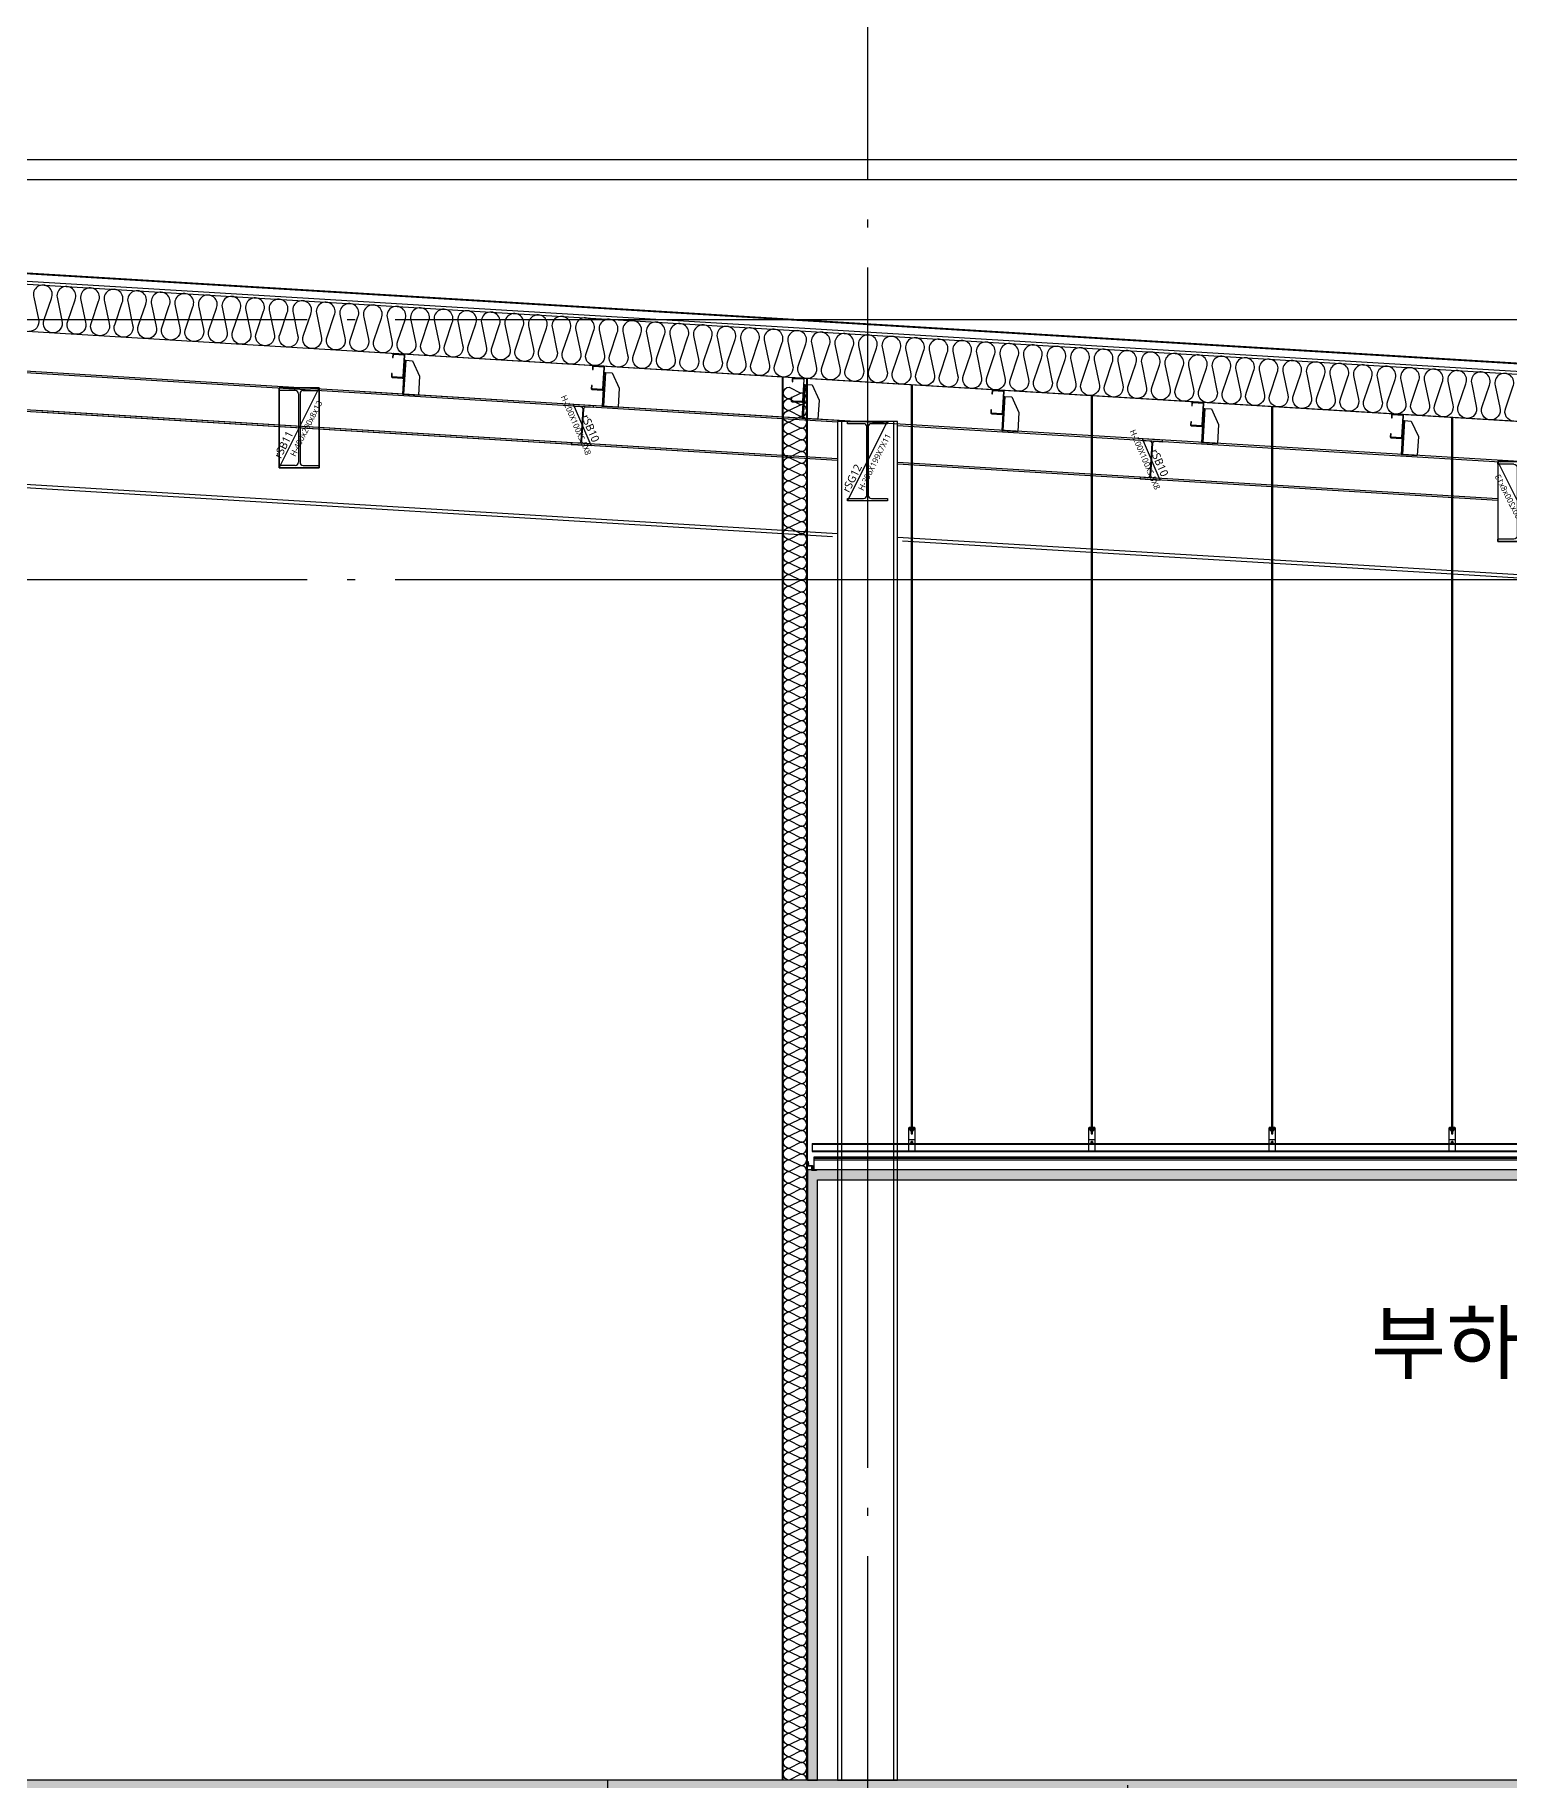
# Model space of a CAD drawing. Header units: millimetres. Extents: x 0 to 672800, y 0 to 118800.
# Drawn here: x 82339 to 89706, y 26444 to 35166 of the extents above; entities that cross this region are included whole.
import ezdxf
from ezdxf.enums import TextEntityAlignment as Align

# ---------------------------------------------------------------- set-up
doc = ezdxf.new("R2010")
doc.units = ezdxf.units.MM
doc.header["$LTSCALE"] = 200
doc.linetypes.add('CEN-GAUN', pattern=[32.2, 30, -1, 0.2, -1])
doc.linetypes.add('HIDDEN', pattern=[0.375, 0.25, -0.125])
doc.layers.get('DEFPOINTS').update_dxf_attribs({"color": 137})
for name, color, linetype in [('0-S-col', 4, 'Continuous'), ('01외벽패널', 3, 'Continuous'), ('09GIRDER', 2, 'Continuous'), ('0파일', 251, 'HIDDEN'), ('5기초', 5, 'HIDDEN'), ('5기초버림콘크리트', 251, 'HIDDEN'), ('8ELE', 8, 'Continuous'), ('A-CON', 2, 'Continuous'), ('A-ELE-9', 9, 'Continuous'), ('A-STL4', 4, 'Continuous'), ('CEN', 1, 'CEN-GAUN'), ('ELE-6', 6, 'Continuous'), ('ELE-8', 8, 'Continuous'), ('HAT-253', 253, 'Continuous'), ('HAT-254', 254, 'Continuous'), ('HAT-INS', 252, 'Continuous'), ('Insul', 252, 'Continuous'), ('PANEL', 6, 'Continuous'), ('S-253', 252, 'Continuous'), ('STEEL-E', 6, 'Continuous'), ('SYP_INSUL', 252, 'Continuous')]:
    doc.layers.add(name, color=color, linetype=linetype)
doc.layers.add('TXT-1', color=137, linetype='Continuous', plot=False)
doc.styles.add('스타일1', font='malgun.ttf')

# ---------------------------------------------------------------- blocks, each defined once
blk = doc.blocks.new('*U317')
at = {"layer": 'HAT-INS'}
for points in [[(0, 0, 0.414214), (0.25, 0.25), (0, 0.75, -1), (0.5, 0.75), (0.25, 0.25, 0.414214), (0.5, 0)], [(0.5, 0, 0.414214), (0.75, 0.25), (0.5, 0.75, -1), (1, 0.75), (0.75, 0.25, 0.414214), (1, 0)], [(1, 0, 0.414214), (1.25, 0.25), (1, 0.75, -1), (1.5, 0.75), (1.25, 0.25, 0.414214), (1.5, 0)], [(1.5, 0, 0.414214), (1.75, 0.25), (1.5, 0.75, -1), (2, 0.75), (1.75, 0.25, 0.414214), (2, 0)], [(2, 0, 0.414214), (2.25, 0.25), (2, 0.75, -1), (2.5, 0.75), (2.25, 0.25, 0.414214), (2.5, 0)], [(2.5, 0, 0.414214), (2.75, 0.25), (2.5, 0.75, -1), (3, 0.75), (2.75, 0.25, 0.414214), (3, 0)], [(3, 0, 0.414214), (3.25, 0.25), (3, 0.75, -1), (3.5, 0.75), (3.25, 0.25, 0.414214), (3.5, 0)], [(3.5, 0, 0.414214), (3.75, 0.25), (3.5, 0.75, -1), (4, 0.75), (3.75, 0.25, 0.414214), (4, 0)], [(4, 0, 0.414214), (4.25, 0.25), (4, 0.75, -1), (4.5, 0.75), (4.25, 0.25, 0.414214), (4.5, 0)], [(4.5, 0, 0.414214), (4.75, 0.25), (4.5, 0.75, -1), (5, 0.75), (4.75, 0.25, 0.414214), (5, 0)], [(5, 0, 0.414214), (5.25, 0.25), (5, 0.75, -1), (5.5, 0.75), (5.25, 0.25, 0.414214), (5.5, 0)], [(5.5, 0, 0.414214), (5.75, 0.25), (5.5, 0.75, -1), (6, 0.75), (5.75, 0.25, 0.414214), (6, 0)], [(6, 0, 0.414214), (6.25, 0.25), (6, 0.75, -1), (6.5, 0.75), (6.25, 0.25, 0.414214), (6.5, 0)], [(6.5, 0, 0.414214), (6.75, 0.25), (6.5, 0.75, -1), (7, 0.75), (6.75, 0.25, 0.414214), (7, 0)], [(7, 0, 0.414214), (7.25, 0.25), (7, 0.75, -1), (7.5, 0.75), (7.25, 0.25, 0.414214), (7.5, 0)], [(7.5, 0, 0.414214), (7.75, 0.25), (7.5, 0.75, -1), (8, 0.75), (7.75, 0.25, 0.414214), (8, 0)], [(8, 0, 0.414214), (8.25, 0.25), (8, 0.75, -1), (8.5, 0.75), (8.25, 0.25, 0.414214), (8.5, 0)], [(8.5, 0, 0.414214), (8.75, 0.25), (8.5, 0.75, -1), (9, 0.75), (8.75, 0.25, 0.414214), (9, 0)], [(9, 0, 0.414214), (9.25, 0.25), (9, 0.75, -1), (9.5, 0.75), (9.25, 0.25, 0.414214), (9.5, 0)], [(9.5, 0, 0.414214), (9.75, 0.25), (9.5, 0.75, -1), (10, 0.75), (9.75, 0.25, 0.414214), (10, 0)], [(10, 0, 0.414214), (10.25, 0.25), (10, 0.75, -1), (10.5, 0.75), (10.25, 0.25, 0.414214), (10.5, 0)], [(10.5, 0, 0.414214), (10.75, 0.25), (10.5, 0.75, -1), (11, 0.75), (10.75, 0.25, 0.414214), (11, 0)], [(11, 0, 0.414214), (11.25, 0.25), (11, 0.75, -1), (11.5, 0.75), (11.25, 0.25, 0.414214), (11.5, 0)], [(11.5, 0, 0.414214), (11.75, 0.25), (11.5, 0.75, -1), (12, 0.75), (11.75, 0.25, 0.414214), (12, 0)], [(12, 0, 0.414214), (12.25, 0.25), (12, 0.75, -1), (12.5, 0.75), (12.25, 0.25, 0.414214), (12.5, 0)], [(12.5, 0, 0.414214), (12.75, 0.25), (12.5, 0.75, -1), (13, 0.75), (12.75, 0.25, 0.414214), (13, 0)], [(13, 0, 0.414214), (13.25, 0.25), (13, 0.75, -1), (13.5, 0.75), (13.25, 0.25, 0.414214), (13.5, 0)], [(13.5, 0, 0.414214), (13.75, 0.25), (13.5, 0.75, -1), (14, 0.75), (13.75, 0.25, 0.414214), (14, 0)], [(14, 0, 0.414214), (14.25, 0.25), (14, 0.75, -1), (14.5, 0.75), (14.25, 0.25, 0.414214), (14.5, 0)], [(14.5, 0, 0.414214), (14.75, 0.25), (14.5, 0.75, -1), (15, 0.75), (14.75, 0.25, 0.414214), (15, 0)], [(15, 0, 0.414214), (15.25, 0.25), (15, 0.75, -1), (15.5, 0.75), (15.25, 0.25, 0.414214), (15.5, 0)], [(15.5, 0, 0.414214), (15.75, 0.25), (15.5, 0.75, -1), (16, 0.75), (15.75, 0.25, 0.414214), (16, 0)], [(16, 0, 0.414214), (16.25, 0.25), (16, 0.75, -1), (16.5, 0.75), (16.25, 0.25, 0.414214), (16.5, 0)], [(16.5, 0, 0.414214), (16.75, 0.25), (16.5, 0.75, -1), (17, 0.75), (16.75, 0.25, 0.414214), (17, 0)], [(17, 0, 0.414214), (17.25, 0.25), (17, 0.75, -1), (17.5, 0.75), (17.25, 0.25, 0.414214), (17.5, 0)], [(17.5, 0, 0.414214), (17.75, 0.25), (17.5, 0.75, -1), (18, 0.75), (17.75, 0.25, 0.414214), (18, 0)], [(18, 0, 0.414214), (18.25, 0.25), (18, 0.75, -1), (18.5, 0.75), (18.25, 0.25, 0.414214), (18.5, 0)], [(18.5, 0, 0.414214), (18.75, 0.25), (18.5, 0.75, -1), (19, 0.75), (18.75, 0.25, 0.414214), (19, 0)], [(19, 0, 0.414214), (19.25, 0.25), (19, 0.75, -1), (19.5, 0.75), (19.25, 0.25, 0.414214), (19.5, 0)], [(19.5, 0, 0.414214), (19.75, 0.25), (19.5, 0.75, -1), (20, 0.75), (19.75, 0.25, 0.414214), (20, 0)], [(20, 0, 0.414214), (20.25, 0.25), (20, 0.75, -1), (20.5, 0.75), (20.25, 0.25, 0.414214), (20.5, 0)], [(20.5, 0, 0.414214), (20.75, 0.25), (20.5, 0.75, -1), (21, 0.75), (20.75, 0.25, 0.414214), (21, 0)], [(21, 0, 0.414214), (21.25, 0.25), (21, 0.75, -1), (21.5, 0.75), (21.25, 0.25, 0.414214), (21.5, 0)], [(21.5, 0, 0.414214), (21.75, 0.25), (21.5, 0.75, -1), (22, 0.75), (21.75, 0.25, 0.414214), (22, 0)], [(22, 0, 0.414214), (22.25, 0.25), (22, 0.75, -1), (22.5, 0.75), (22.25, 0.25, 0.414214), (22.5, 0)], [(22.5, 0, 0.414214), (22.75, 0.25), (22.5, 0.75, -1), (23, 0.75), (22.75, 0.25, 0.414214), (23, 0)], [(23, 0, 0.414214), (23.25, 0.25), (23, 0.75, -1), (23.5, 0.75), (23.25, 0.25, 0.414214), (23.5, 0)], [(23.5, 0, 0.414214), (23.75, 0.25), (23.5, 0.75, -1), (24, 0.75), (23.75, 0.25, 0.414214), (24, 0)], [(24, 0, 0.414214), (24.25, 0.25), (24, 0.75, -1), (24.5, 0.75), (24.25, 0.25, 0.414214), (24.5, 0)], [(24.5, 0, 0.414214), (24.75, 0.25), (24.5, 0.75, -1), (25, 0.75), (24.75, 0.25, 0.414214), (25, 0)], [(25, 0, 0.414214), (25.25, 0.25), (25, 0.75, -1), (25.5, 0.75), (25.25, 0.25, 0.414214), (25.5, 0)], [(25.5, 0, 0.414214), (25.75, 0.25), (25.5, 0.75, -1), (26, 0.75), (25.75, 0.25, 0.414214), (26, 0)], [(26, 0, 0.414214), (26.25, 0.25), (26, 0.75, -1), (26.5, 0.75), (26.25, 0.25, 0.414214), (26.5, 0)], [(26.5, 0, 0.414214), (26.75, 0.25), (26.5, 0.75, -1), (27, 0.75), (26.75, 0.25, 0.414214), (27, 0)], [(27, 0, 0.414214), (27.25, 0.25), (27, 0.75, -1), (27.5, 0.75), (27.25, 0.25, 0.414214), (27.5, 0)], [(27.5, 0, 0.414214), (27.75, 0.25), (27.5, 0.75, -1), (28, 0.75), (27.75, 0.25, 0.414214), (28, 0)], [(28, 0, 0.414214), (28.25, 0.25), (28, 0.75, -1), (28.5, 0.75), (28.25, 0.25, 0.414214), (28.5, 0)], [(28.5, 0, 0.414214), (28.75, 0.25), (28.5, 0.75, -1), (29, 0.75), (28.75, 0.25, 0.414214), (29, 0)], [(29, 0, 0.414214), (29.25, 0.25), (29, 0.75, -1), (29.5, 0.75), (29.25, 0.25, 0.414214), (29.5, 0)], [(29.5, 0, 0.414214), (29.75, 0.25), (29.5, 0.75, -1), (30, 0.75), (29.75, 0.25, 0.414214), (30, 0)], [(30, 0, 0.414214), (30.25, 0.25), (30, 0.75, -1), (30.5, 0.75), (30.25, 0.25, 0.414214), (30.5, 0)], [(30.5, 0, 0.414214), (30.75, 0.25), (30.5, 0.75, -1), (31, 0.75), (30.75, 0.25, 0.414214), (31, 0)], [(31, 0, 0.414214), (31.25, 0.25), (31, 0.75, -1), (31.5, 0.75), (31.25, 0.25, 0.414214), (31.5, 0)], [(31.5, 0, 0.414214), (31.75, 0.25), (31.5, 0.75, -1), (32, 0.75), (31.75, 0.25, 0.414214), (32, 0)], [(32, 0, 0.414214), (32.25, 0.25), (32, 0.75, -1), (32.5, 0.75), (32.25, 0.25, 0.414214), (32.5, 0)], [(32.5, 0, 0.414214), (32.75, 0.25), (32.5, 0.75, -1), (33, 0.75), (32.75, 0.25, 0.414214), (33, 0)], [(33, 0, 0.414214), (33.25, 0.25), (33, 0.75, -1), (33.5, 0.75), (33.25, 0.25, 0.414214), (33.5, 0)], [(33.5, 0, 0.414214), (33.75, 0.25), (33.5, 0.75, -1), (34, 0.75), (33.75, 0.25, 0.414214), (34, 0)], [(34, 0, 0.414214), (34.25, 0.25), (34, 0.75, -1), (34.5, 0.75), (34.25, 0.25, 0.414214), (34.5, 0)], [(34.5, 0, 0.414214), (34.75, 0.25), (34.5, 0.75, -1), (35, 0.75), (34.75, 0.25, 0.414214), (35, 0)], [(35, 0, 0.414214), (35.25, 0.25), (35, 0.75, -1), (35.5, 0.75), (35.25, 0.25, 0.414214), (35.5, 0)], [(35.5, 0, 0.414214), (35.75, 0.25), (35.5, 0.75, -1), (36, 0.75), (35.75, 0.25, 0.414214), (36, 0)], [(36, 0, 0.414214), (36.25, 0.25), (36, 0.75, -1), (36.5, 0.75), (36.25, 0.25, 0.414214), (36.5, 0)], [(36.5, 0, 0.414214), (36.75, 0.25), (36.5, 0.75, -1), (37, 0.75), (36.75, 0.25, 0.414214), (37, 0)], [(37, 0, 0.414214), (37.25, 0.25), (37, 0.75, -1), (37.5, 0.75), (37.25, 0.25, 0.414214), (37.5, 0)], [(37.5, 0, 0.414214), (37.75, 0.25), (37.5, 0.75, -1), (38, 0.75), (37.75, 0.25, 0.414214), (38, 0)], [(38, 0, 0.414214), (38.25, 0.25), (38, 0.75, -1), (38.5, 0.75), (38.25, 0.25, 0.414214), (38.5, 0)], [(38.5, 0, 0.414214), (38.75, 0.25), (38.5, 0.75, -1), (39, 0.75), (38.75, 0.25, 0.414214), (39, 0)], [(39, 0, 0.414214), (39.25, 0.25), (39, 0.75, -1), (39.5, 0.75), (39.25, 0.25, 0.414214), (39.5, 0)], [(39.5, 0, 0.414214), (39.75, 0.25), (39.5, 0.75, -1), (40, 0.75), (39.75, 0.25, 0.414214), (40, 0)], [(40, 0, 0.414214), (40.25, 0.25), (40, 0.75, -1), (40.5, 0.75), (40.25, 0.25, 0.414214), (40.5, 0)], [(40.5, 0, 0.414214), (40.75, 0.25), (40.5, 0.75, -1), (41, 0.75), (40.75, 0.25, 0.414214), (41, 0)], [(41, 0, 0.414214), (41.25, 0.25), (41, 0.75, -1), (41.5, 0.75), (41.25, 0.25, 0.414214), (41.5, 0)], [(41.5, 0, 0.414214), (41.75, 0.25), (41.5, 0.75, -1), (42, 0.75), (41.75, 0.25, 0.414214), (42, 0)], [(42, 0, 0.414214), (42.25, 0.25), (42, 0.75, -1), (42.5, 0.75), (42.25, 0.25, 0.414214), (42.5, 0)], [(42.5, 0, 0.414214), (42.75, 0.25), (42.5, 0.75, -1), (43, 0.75), (42.75, 0.25, 0.414214), (43, 0)], [(43, 0, 0.414214), (43.25, 0.25), (43, 0.75, -1), (43.5, 0.75), (43.25, 0.25, 0.414214), (43.5, 0)], [(43.5, 0, 0.414214), (43.75, 0.25), (43.5, 0.75, -1), (44, 0.75), (43.75, 0.25, 0.414214), (44, 0)], [(44, 0, 0.414214), (44.25, 0.25), (44, 0.75, -1), (44.5, 0.75), (44.25, 0.25, 0.414214), (44.5, 0)], [(44.5, 0, 0.414214), (44.75, 0.25), (44.5, 0.75, -1), (45, 0.75), (44.75, 0.25, 0.414214), (45, 0)], [(45, 0, 0.414214), (45.25, 0.25), (45, 0.75, -1), (45.5, 0.75), (45.25, 0.25, 0.414214), (45.5, 0)], [(45.5, 0, 0.414214), (45.75, 0.25), (45.5, 0.75, -1), (46, 0.75), (45.75, 0.25, 0.414214), (46, 0)], [(46, 0, 0.414214), (46.25, 0.25), (46, 0.75, -1), (46.5, 0.75), (46.25, 0.25, 0.414214), (46.5, 0)], [(46.5, 0, 0.414214), (46.75, 0.25), (46.5, 0.75, -1), (47, 0.75), (46.75, 0.25, 0.414214), (47, 0)], [(47, 0, 0.414214), (47.25, 0.25), (47, 0.75, -1), (47.5, 0.75), (47.25, 0.25, 0.414214), (47.5, 0)], [(47.5, 0, 0.414214), (47.75, 0.25), (47.5, 0.75, -1), (48, 0.75), (47.75, 0.25, 0.414214), (48, 0)], [(48, 0, 0.414214), (48.25, 0.25), (48, 0.75, -1), (48.5, 0.75), (48.25, 0.25, 0.414214), (48.5, 0)], [(48.5, 0, 0.414214), (48.75, 0.25), (48.5, 0.75, -1), (49, 0.75), (48.75, 0.25, 0.414214), (49, 0)], [(49, 0, 0.414214), (49.25, 0.25), (49, 0.75, -1), (49.5, 0.75), (49.25, 0.25, 0.414214), (49.5, 0)], [(49.5, 0, 0.414214), (49.75, 0.25), (49.5, 0.75, -1), (50, 0.75), (49.75, 0.25, 0.414214), (50, 0)], [(50, 0, 0.414214), (50.25, 0.25), (50, 0.75, -1), (50.5, 0.75), (50.25, 0.25, 0.414214), (50.5, 0)], [(50.5, 0, 0.414214), (50.75, 0.25), (50.5, 0.75, -1), (51, 0.75), (50.75, 0.25, 0.414214), (51, 0)], [(51, 0, 0.414214), (51.25, 0.25), (51, 0.75, -1), (51.5, 0.75), (51.25, 0.25, 0.414214), (51.5, 0)], [(51.5, 0, 0.414214), (51.75, 0.25), (51.5, 0.75, -1), (52, 0.75), (51.75, 0.25, 0.414214), (52, 0)], [(52, 0, 0.414214), (52.25, 0.25), (52, 0.75, -1), (52.5, 0.75), (52.25, 0.25, 0.414214), (52.5, 0)], [(52.5, 0, 0.414214), (52.75, 0.25), (52.5, 0.75, -1), (53, 0.75), (52.75, 0.25, 0.414214), (53, 0)], [(53, 0, 0.414214), (53.25, 0.25), (53, 0.75, -1), (53.5, 0.75), (53.25, 0.25, 0.414214), (53.5, 0)], [(53.5, 0, 0.414214), (53.75, 0.25), (53.5, 0.75, -1), (54, 0.75), (53.75, 0.25, 0.414214), (54, 0)], [(54, 0, 0.414214), (54.25, 0.25), (54, 0.75, -1), (54.5, 0.75), (54.25, 0.25, 0.414214), (54.5, 0)], [(54.5, 0, 0.414214), (54.75, 0.25), (54.5, 0.75, -1), (55, 0.75), (54.75, 0.25, 0.414214), (55, 0)], [(55, 0, 0.414214), (55.25, 0.25), (55, 0.75, -1), (55.5, 0.75), (55.25, 0.25, 0.414214), (55.5, 0)], [(55.5, 0, 0.414214), (55.75, 0.25), (55.5, 0.75, -1), (56, 0.75), (55.75, 0.25, 0.414214), (56, 0)], [(56, 0, 0.414214), (56.25, 0.25), (56, 0.75, -1), (56.5, 0.75), (56.25, 0.25, 0.414214), (56.5, 0)], [(56.5, 0, 0.414214), (56.75, 0.25), (56.5, 0.75, -1), (57, 0.75), (56.75, 0.25, 0.414214), (57, 0)], [(57, 0, 0.414214), (57.25, 0.25), (57, 0.75, -1), (57.5, 0.75), (57.25, 0.25, 0.414214), (57.5, 0)], [(57.5, 0, 0.414214), (57.75, 0.25), (57.5, 0.75, -1), (58, 0.75), (57.75, 0.25, 0.414214), (58, 0)], [(58, 0, 0.414214), (58.25, 0.25), (58, 0.75, -1), (58.5, 0.75), (58.25, 0.25, 0.414214), (58.5, 0)], [(58.5, 0, 0.414214), (58.75, 0.25), (58.5, 0.75, -1), (59, 0.75), (58.75, 0.25, 0.414214), (59, 0)], [(59, 0, 0.414214), (59.25, 0.25), (59, 0.75, -1), (59.5, 0.75), (59.25, 0.25, 0.414214), (59.5, 0)]]:
    blk.add_lwpolyline(points, format="xyb", dxfattribs=at)
blk = doc.blocks.new('PURLIN-120x60')
at = {"layer": 'A-ELE-9', "linetype": 'ByBlock'}
for p, q in [((-40, 170), (-80, 95)), ((-80, 95), (-80, 0)), ((-6, 170), (-40, 170)), ((-6, 170), (-6, 0)), ((0, 170), (0, 0)), ((0, 0), (-80, 0))]:
    blk.add_line(p, q, dxfattribs=at)
at = {"layer": 'A-ELE-9'}
blk.add_line((0, 170), (-6, 170), dxfattribs=at)
at = {"layer": 'A-STL4'}
blk.add_lwpolyline([(56.8, 100), (60, 100), (60, 85.4, -0.414214), (54.6, 80), (5.5, 80, -0.414214), (0, 85.4), (0, 194.6, -0.414214), (5.5, 200), (54.6, 200, -0.414214), (60, 194.6), (60, 180), (56.8, 180), (56.8, 194.3, 0.414214), (54.3, 196.8), (5.8, 196.8, 0.414214), (3.2, 194.3), (3.2, 85.7, 0.414214), (5.8, 83.2), (54.3, 83.2, 0.414214), (56.8, 85.7)], format="xyb", close=True, dxfattribs=at)
blk = doc.blocks.new('stud-12')
at = {"layer": 'ELE-8'}
for p, q in [((29753.7, 200), (14794.6, 200)), ((29647, 0), (14806.7, 0))]:
    blk.add_line(p, q, dxfattribs=at)
at = {"xscale": -0.9999999999999999, "rotation": 359.9999999996471}
for p in [(15000, 0), (16000, 0), (17000, 0), (18000, 0), (19000, 0), (20000, 0)]:
    blk.add_blockref('PURLIN-120x60', p, dxfattribs=at)
blk = doc.blocks.new('SG-rSG12')
at = {"layer": '09GIRDER'}
blk.add_lwpolyline([(-99.5, -396), (-99.5, -385), (-19.5, -385, 0.414214), (-3.5, -369), (-3.5, -27, 0.414214), (-19.5, -11), (-99.5, -11), (-99.5, 0), (99.5, 0), (99.5, -11), (19.5, -11, 0.414214), (3.5, -27), (3.5, -369, 0.414214), (19.5, -385), (99.5, -385), (99.5, -396)], format="xyb", close=True, dxfattribs=at)
at = {"layer": 'DEFPOINTS'}
blk.add_line((-99.5, -396), (99.5, 0), dxfattribs=at)
at = {"layer": 'DEFPOINTS', "style": '스타일1'}
for s, height, p in [('H-396X199X7X11', 30, (35.1, -203.1)), ('rSG12', 40, (-77.4, -283.2, 0))]:
    blk.add_text(s, height=height, rotation=63.31932, dxfattribs=at).set_placement(p, align=Align.MIDDLE_CENTER)
blk = doc.blocks.new('*U463')
for p, q in [((80, 387), (0, 387)), ((96, 371), (96, 29)), ((104, 371), (104, 29)), ((120, 387), (200, 387)), ((80, 13), (0, 13)), ((120, 13), (200, 13))]:
    blk.add_line(p, q)
for points in [[(200, 387), (200, 400), (0, 400), (0, 387)], [(0, 13), (0, 0), (200, 0), (200, 13)]]:
    blk.add_lwpolyline(points)
for centre, start, end in [((80, 371), 0, 90), ((120, 371), 90, 180), ((80, 29), 270, 0), ((120, 29), 180, 270)]:
    blk.add_arc(centre, 16, start, end)
blk = doc.blocks.new('SG-rSB11')
at = {"layer": 'DEFPOINTS'}
blk.add_line((-100, -400), (100, 0), dxfattribs=at)
blk.add_lwpolyline([(-100, 0), (100, 0), (100, -400), (-100, -400)], close=True, dxfattribs=at)
at = {"layer": '09GIRDER'}
blk.add_blockref('*U463', (-100, -400), dxfattribs=at)
at = {"layer": 'DEFPOINTS', "style": '스타일1'}
for s, height, p in [('H-400x200x8x13', 30, (35.1, -203.1)), ('rSB11', 40, (-77.4, -283.2, 0))]:
    blk.add_text(s, height=height, rotation=63.31932, dxfattribs=at).set_placement(p, align=Align.MIDDLE_CENTER)
blk = doc.blocks.new('pile(500)-section')
at = {"layer": '0파일'}
for p, q in [((-250, 0), (-250, -714.2)), ((-250, 0), (250, 0)), ((250, 0), (250, -739.4))]:
    blk.add_line(p, q, dxfattribs=at)
for points in [[(-250, -714.2, -0.201908), (0, -725.4, 0.417045), (250, -739.4)], [(-250, -714.2, 0.379922), (0, -725.4)]]:
    blk.add_lwpolyline(points, format="xyb", dxfattribs=at)
blk = doc.blocks.new('S-PF2A-S2')
at = {"layer": '5기초'}
blk.add_lwpolyline([(-1300, -900), (1300, -900), (1300, 0), (-1300, 0)], close=True, dxfattribs=at)
at = {"layer": '5기초버림콘크리트'}
blk.add_lwpolyline([(1300, -900), (-1400, -900), (-1400, -960), (1400, -960), (1400, -900), (1300, -900)], dxfattribs=at)
at = {"layer": '0파일'}
for p in [(-650, -800), (650, -800)]:
    blk.add_blockref('pile(500)-section', p, dxfattribs=at)
at = {"layer": 'DEFPOINTS', "style": '스타일1'}
blk.add_text('PF2A (2,000×2,600×900)', height=90, dxfattribs=at).set_placement((-1217.4, -97.4), align=Align.MIDDLE_LEFT)

msp = doc.modelspace()

# ---------------------------------------------------------------- hatches: boundary and pattern name
at = {"layer": 'HAT-253'}
h = msp.add_hatch(dxfattribs=at)
h.set_pattern_fill('ANSI38', color=256, scale=5)
h.set_pattern_definition([(45, (45250, -80355.275), (-11.2253202, 11.2253202), []), (135, (45250, -80355.275), (-33.6759605, 11.2253202), [39.6875, -23.8125])])
h.paths.add_polyline_path([(86200, 26443.6), (86250, 26443.6), (86250, 29443.6), (96125, 29443.6), (96125, 26443.6), (96175, 26443.6), (96175, 29493.6), (86200, 29493.6)])
at = {"layer": 'HAT-254'}
h = msp.add_hatch(color=256, dxfattribs=at)
h.dxf.hatch_style = 1
h.paths.add_polyline_path([(99800, 26193.6), (99800, 26443.6), (56065, 26443.6), (56065, 26193.6), (56200, 26193.6), (56200, 25743.6), (56600, 25743.6), (56600, 26193.6), (99400, 26193.6), (99400, 25743.6), (99800, 25743.6)])

# ---------------------------------------------------------------- linework, layer by layer
at = {"color": 8}
for p, q in [((86222.4, 29625.6), (86222.4, 29585.6)), ((86222.4, 29625.6), (96157, 29625.6)), ((86222.4, 29622.6), (96157, 29622.6)), ((86222.4, 29588.6), (96157, 29588.6)), ((86222.4, 29585.6), (96157, 29585.6)), ((86736.1, 29643.6), (86706.1, 29643.6)), ((86728, 29631.6), (86714.3, 29631.6)), ((86721.1, 29637.8), (86721.1, 29625.4)), ((87636.1, 29643.6), (87606.1, 29643.6)), ((87628, 29631.6), (87614.3, 29631.6)), ((87621.1, 29637.8), (87621.1, 29625.4)), ((88536.1, 29643.6), (88506.1, 29643.6)), ((88528, 29631.6), (88514.3, 29631.6)), ((88521.1, 29637.8), (88521.1, 29625.4)), ((89436.1, 29643.6), (89406.1, 29643.6)), ((89428, 29631.6), (89414.3, 29631.6)), ((89421.1, 29637.8), (89421.1, 29625.4))]:
    msp.add_line(p, q, dxfattribs=at)
at = {"color": 1}
for p, q in [((86195.6, 29523.6), (86207.4, 29523.6)), ((86232.4, 29558.6), (96147, 29558.6)), ((86232.4, 29543.6), (86232.4, 29558.6)), ((86232.4, 29551.6), (96147, 29551.6)), ((86232.4, 29543.6), (96147, 29543.6))]:
    msp.add_line(p, q, dxfattribs=at)
at = {"color": 8}
for points in [[(86717.8, 33416.9), (86717.8, 29673.5), (86724.5, 29673.5), (86724.5, 33416.5)], [(87617.8, 33362.5), (87617.8, 29673.5), (87624.5, 29673.5), (87624.5, 33362.1)], [(88517.8, 33308), (88517.8, 29673.5), (88524.5, 29673.5), (88524.5, 33307.6)], [(89417.8, 33253.6), (89417.8, 29673.5), (89424.5, 29673.5), (89424.5, 33253.2)], [(86736.1, 29702.7), (86734.8, 29704.7), (86707.4, 29704.7), (86706.1, 29702.7), (86706.1, 29697.7), (86707.4, 29695.7), (86734.8, 29695.7), (86736.1, 29697.7), (86706.1, 29697.7)], [(86712.4, 29695.7), (86712.4, 29690.6), (86730, 29690.6), (86730, 29695.7)], [(87636.1, 29702.7), (87634.8, 29704.7), (87607.4, 29704.7), (87606.1, 29702.7), (87606.1, 29697.7), (87607.4, 29695.7), (87634.8, 29695.7), (87636.1, 29697.7), (87606.1, 29697.7)], [(87612.4, 29695.7), (87612.4, 29690.6), (87630, 29690.6), (87630, 29695.7)], [(88536.1, 29702.7), (88534.8, 29704.7), (88507.4, 29704.7), (88506.1, 29702.7), (88506.1, 29697.7), (88507.4, 29695.7), (88534.8, 29695.7), (88536.1, 29697.7), (88506.1, 29697.7)], [(88512.4, 29695.7), (88512.4, 29690.6), (88530, 29690.6), (88530, 29695.7)], [(89436.1, 29702.7), (89434.8, 29704.7), (89407.4, 29704.7), (89406.1, 29702.7), (89406.1, 29697.7), (89407.4, 29695.7), (89434.8, 29695.7), (89436.1, 29697.7), (89406.1, 29697.7)], [(89412.4, 29695.7), (89412.4, 29690.6), (89430, 29690.6), (89430, 29695.7)]]:
    msp.add_lwpolyline(points, dxfattribs=at)
for points in [[(86706.1, 29702.7), (86736.1, 29702.7), (86736.1, 29583.6), (86706.1, 29583.6)], [(87606.1, 29702.7), (87636.1, 29702.7), (87636.1, 29583.6), (87606.1, 29583.6)], [(88506.1, 29702.7), (88536.1, 29702.7), (88536.1, 29583.6), (88506.1, 29583.6)], [(89406.1, 29702.7), (89436.1, 29702.7), (89436.1, 29583.6), (89406.1, 29583.6)]]:
    msp.add_lwpolyline(points, close=True, dxfattribs=at)
at = {"color": 6}
msp.add_lwpolyline([(86225, 29493.6), (86244, 29493.6), (86244, 29490.6), (86222, 29490.6), (86222, 29512.6), (86200, 29512.6), (86200, 29534.6), (86203, 29534.6), (86203, 29515.6), (86225, 29515.6)], close=True, dxfattribs=at)
at = {"color": 8}
for centre, radius in [((86721.1, 29631.6), 4.25), ((86721.1, 29631.6), 3.25), ((87621.1, 29631.6), 4.25), ((87621.1, 29631.6), 3.25), ((88521.1, 29631.6), 4.25), ((88521.1, 29631.6), 3.25), ((89421.1, 29631.6), 4.25), ((89421.1, 29631.6), 3.25)]:
    msp.add_circle(centre, radius, dxfattribs=at)
at = {"layer": '0-S-col', "color": 8}
for p, q in [((86350, 33230.7), (78075, 33731.1)), ((86350, 33046.4), (78100, 33545.2)), ((86350, 33038.4), (78100, 33537.2)), ((86350, 33046.4), (82350, 33288.3)), ((86350, 33038.4), (82350, 33280.2)), ((86350, 32672.7), (78000, 33177.6)), ((89661.1, 33030.5), (86650, 33212.6)), ((89650, 32846.9), (86650, 33028.3)), ((89650, 32838.9), (86650, 33020.2)), ((99350, 31886.7), (86650, 32654.6))]:
    msp.add_line(p, q, dxfattribs=at)
for points in [[(86350, 26443.6), (86650, 26443.6), (86650, 33233.6), (86350, 33233.6)], [(86369, 26443.6), (86631, 26443.6), (86631, 33233.6), (86369, 33233.6)]]:
    msp.add_lwpolyline(points, close=True, dxfattribs=at)
at = {"layer": '01외벽패널'}
msp.add_lwpolyline([(78000, 34180.4), (98928.9, 32915), (98914.7, 32679.4), (78000, 33944)], dxfattribs=at)
at = {"layer": '8ELE'}
for p, q in [((56035, 34543.6), (99965, 34543.6)), ((56580, 34443.6), (99355, 34443.6))]:
    msp.add_line(p, q, dxfattribs=at)
at = {"layer": 'A-CON'}
msp.add_lwpolyline([(99800, 26193.6), (99800, 26443.6), (56065, 26443.6), (56065, 26193.6), (56200, 26193.6), (56200, 25743.6), (56600, 25743.6), (56600, 26193.6), (99400, 26193.6), (99400, 25743.6), (99800, 25743.6), (99800, 26193.6)], close=True, dxfattribs=at)
at = {"layer": 'CEN'}
for p, q in [((86500, 40443.6), (86500, 20443.6)), ((45500, 34543.6), (110500, 34543.6)), ((45500, 33743.6), (110500, 33743.6)), ((45500, 32443.6), (110500, 32443.6))]:
    msp.add_line(p, q, dxfattribs=at)
at = {"layer": 'DEFPOINTS'}
for p, q in [((85118.3, 33112.9), (85030.6, 33318.6)), ((87961.5, 32941), (87873.7, 33146.6))]:
    msp.add_line(p, q, dxfattribs=at)
for points in [[(85118.3, 33112.9), (85118.8, 33120.9), (85082.6, 33123.1, -0.414214), (85072.3, 33134.7), (85082.1, 33296.4, -0.414214), (85093.7, 33306.7), (85129.9, 33304.5), (85130.4, 33312.5), (85030.6, 33318.6), (85030.1, 33310.6), (85066.3, 33308.4, -0.414214), (85076.6, 33296.7), (85066.8, 33135, -0.414214), (85055.2, 33124.7), (85019, 33126.9), (85018.5, 33118.9)], [(87961.5, 32941), (87962, 32948.9), (87925.8, 32951.1, -0.414214), (87915.5, 32962.8), (87925.2, 33124.5, -0.414214), (87936.9, 33134.8), (87973.1, 33132.6), (87973.5, 33140.6), (87873.7, 33146.6), (87873.2, 33138.6), (87909.4, 33136.4, -0.414214), (87919.7, 33124.8), (87910, 32963.1, -0.414214), (87898.3, 32952.8), (87862.1, 32955), (87861.7, 32947)]]:
    msp.add_lwpolyline(points, format="xyb", close=True, dxfattribs=at)
at = {"layer": 'ELE-6'}
for points in [[(78000, 34194.5), (99081.6, 32919.8), (99083.9, 32959.7), (78000, 34234.5)], [(86075, 26443.6), (86075, 33455.7)], [(86200, 26443.6), (86200, 33448.2)]]:
    msp.add_lwpolyline(points, dxfattribs=at)
msp.add_lwpolyline([(86232.4, 29493.6), (86232.4, 29543.6), (96147, 29543.6), (96147, 29493.6)], close=True, dxfattribs=at)
at = {"layer": 'HAT-INS'}
for points in [[(86079, 26443.6), (86079, 33455.7)], [(86196, 26443.6), (86196, 33448.2)]]:
    msp.add_lwpolyline(points, dxfattribs=at)
at = {"layer": 'Insul'}
msp.add_lwpolyline([(89729.1, 33234.8, -0.524856), (89688.9, 33301.3), (89724.6, 33407.4, 1.449198), (89636.5, 33412.8), (89659.2, 33303.1, -0.524856), (89611.3, 33241.9, -0.524856), (89571.1, 33308.4), (89606.9, 33414.6, 1.449198), (89518.8, 33419.9), (89541.4, 33310.2, -0.524856), (89493.5, 33249, -0.524856), (89453.3, 33315.5), (89489.1, 33421.7, 1.449198), (89401, 33427), (89423.7, 33317.3, -0.524856), (89375.7, 33256.2, -0.524856), (89335.5, 33322.7), (89371.3, 33428.8, 1.449198), (89283.2, 33434.1), (89305.9, 33324.5, -0.524856), (89258, 33263.3, -0.524856), (89217.8, 33329.8), (89253.5, 33435.9, 1.449198), (89165.4, 33441.2), (89188.1, 33331.6, -0.524856), (89140.2, 33270.4, -0.524856), (89100, 33336.9), (89135.7, 33443, 1.449198), (89047.6, 33448.4), (89070.3, 33338.7, -0.524856), (89022.4, 33277.5, -0.524856), (88982.2, 33344), (89017.9, 33450.2, 1.449198), (88929.8, 33455.5), (88952.5, 33345.8, -0.524856), (88904.6, 33284.7, -0.524856), (88864.4, 33351.2), (88900.1, 33457.3, 1.449198), (88812, 33462.6), (88834.7, 33353, -0.524856), (88786.8, 33291.8, -0.524856), (88746.6, 33358.3), (88782.4, 33464.4, 1.449198), (88694.3, 33469.7), (88716.9, 33360.1, -0.524856), (88669, 33298.9, -0.524856), (88628.8, 33365.4), (88664.6, 33471.5, 1.449198), (88576.5, 33476.9), (88599.2, 33367.2, -0.524856), (88551.2, 33306, -0.524856), (88511.1, 33372.5), (88546.8, 33478.6, 1.449198), (88458.7, 33484), (88481.4, 33374.3, -0.524856), (88433.5, 33313.1, -0.524856), (88393.3, 33379.6), (88429, 33485.8, 1.449198), (88340.9, 33491.1), (88363.6, 33381.4, -0.524856), (88315.7, 33320.3, -0.524856), (88275.5, 33386.8), (88311.2, 33492.9, 1.449198), (88223.1, 33498.2), (88245.8, 33388.6, -0.524856), (88197.9, 33327.4, -0.524856), (88157.7, 33393.9), (88193.4, 33500, 1.449198), (88105.3, 33505.3), (88128, 33395.7, -0.524856), (88080.1, 33334.5, -0.524856), (88039.9, 33401), (88075.7, 33507.1, 1.449198), (87987.5, 33512.5), (88010.2, 33402.8, -0.524856), (87962.3, 33341.6, -0.524856), (87922.1, 33408.1), (87957.9, 33514.3, 1.449198), (87869.8, 33519.6), (87892.4, 33409.9, -0.524856), (87844.5, 33348.8, -0.524856), (87804.3, 33415.3), (87840.1, 33521.4, 1.449198), (87752, 33526.7), (87774.7, 33417, -0.524856), (87726.8, 33355.9, -0.524856), (87686.6, 33422.4), (87722.3, 33528.5, 1.449198), (87634.2, 33533.8), (87656.9, 33424.2, -0.524856), (87609, 33363, -0.524856), (87568.8, 33429.5), (87604.5, 33535.6, 1.449198), (87516.4, 33541), (87539.1, 33431.3, -0.524856), (87491.2, 33370.1, -0.524856), (87451, 33436.6), (87486.7, 33542.7, 1.449198), (87398.6, 33548.1), (87421.3, 33438.4, -0.524856), (87373.4, 33377.2, -0.524856), (87333.2, 33443.7), (87368.9, 33549.9, 1.449198), (87280.8, 33555.2), (87303.5, 33445.5, -0.524856), (87255.6, 33384.4, -0.524856), (87215.4, 33450.9), (87251.2, 33557, 1.449198), (87163.1, 33562.3), (87185.7, 33452.7, -0.524856), (87137.8, 33391.5, -0.524856), (87097.6, 33458), (87133.4, 33564.1, 1.449198), (87045.3, 33569.4), (87068, 33459.8, -0.524856), (87020, 33398.6, -0.524856), (86979.9, 33465.1), (87015.6, 33571.2, 1.449198), (86927.5, 33576.6), (86950.2, 33466.9, -0.524856), (86902.3, 33405.7, -0.524856), (86862.1, 33472.2), (86897.8, 33578.4, 1.449198), (86809.7, 33583.7), (86832.4, 33474, -0.524856), (86784.5, 33412.8, -0.524856), (86744.3, 33479.4), (86780, 33585.5, 1.449198), (86691.9, 33590.8), (86714.6, 33481.1, -0.524856), (86666.7, 33420, -0.524856), (86626.5, 33486.5), (86662.2, 33592.6, 1.449198), (86574.1, 33597.9), (86596.8, 33488.3, -0.524856), (86548.9, 33427.1, -0.524856), (86508.7, 33493.6), (86544.4, 33599.7, 1.449198), (86456.3, 33605), (86479, 33495.4, -0.524856), (86431.1, 33434.2, -0.524856), (86390.9, 33500.7), (86426.7, 33606.8, 1.449198), (86338.6, 33612.2), (86361.2, 33502.5, -0.524856), (86313.3, 33441.3, -0.524856), (86273.1, 33507.8), (86308.9, 33614, 1.449198), (86220.8, 33619.3), (86243.5, 33509.6, -0.524856), (86195.5, 33448.5, -0.524856), (86155.4, 33515), (86191.1, 33621.1, 1.449198), (86103, 33626.4), (86125.7, 33516.8, -0.524856), (86077.8, 33455.6, -0.524856), (86037.6, 33522.1), (86073.3, 33628.2, 1.449198), (85985.2, 33633.5), (86007.9, 33523.9, -0.524856), (85960, 33462.7, -0.524856), (85919.8, 33529.2), (85955.5, 33635.3, 1.449198), (85867.4, 33640.7), (85890.1, 33531, -0.524856), (85842.2, 33469.8, -0.524856), (85802, 33536.3), (85837.7, 33642.5, 1.449198), (85749.6, 33647.8), (85772.3, 33538.1, -0.524856), (85724.4, 33476.9, -0.524856), (85684.2, 33543.4), (85720, 33649.6, 1.449198), (85631.8, 33654.9), (85654.5, 33545.2, -0.524856), (85606.6, 33484.1, -0.524856), (85566.4, 33550.6), (85602.2, 33656.7, 1.449198), (85514.1, 33662), (85536.8, 33552.4, -0.524856), (85488.8, 33491.2, -0.524856), (85448.6, 33557.7), (85484.4, 33663.8, 1.449198), (85396.3, 33669.1), (85419, 33559.5, -0.524856), (85371.1, 33498.3, -0.524856), (85330.9, 33564.8), (85366.6, 33670.9, 1.449198), (85278.5, 33676.3), (85301.2, 33566.6, -0.524856), (85253.3, 33505.4, -0.524856), (85213.1, 33571.9), (85248.8, 33678.1, 1.449198), (85160.7, 33683.4), (85183.4, 33573.7, -0.524856), (85135.5, 33512.6, -0.524856), (85095.3, 33579.1), (85131, 33685.2, 1.449198), (85042.9, 33690.5), (85065.6, 33580.9, -0.524856), (85017.7, 33519.7, -0.524856), (84977.5, 33586.2), (85013.2, 33692.3, 1.449198), (84925.1, 33697.6), (84947.8, 33588, -0.524856), (84899.9, 33526.8, -0.524856), (84859.7, 33593.3), (84895.5, 33699.4, 1.449198), (84807.4, 33704.8), (84830, 33595.1, -0.524856), (84782.1, 33533.9, -0.524856), (84741.9, 33600.4), (84777.7, 33706.5, 1.449198), (84689.6, 33711.9), (84712.3, 33602.2, -0.524856), (84664.3, 33541, -0.524856), (84624.2, 33607.5), (84659.9, 33713.7, 1.449198), (84571.8, 33719), (84594.5, 33609.3, -0.524856), (84546.6, 33548.2, -0.524856), (84506.4, 33614.7), (84542.1, 33720.8, 1.449198), (84454, 33726.1), (84476.7, 33616.5, -0.524856), (84428.8, 33555.3, -0.524856), (84388.6, 33621.8), (84424.3, 33727.9, 1.449198), (84336.2, 33733.2), (84358.9, 33623.6, -0.524856), (84311, 33562.4, -0.524856), (84270.8, 33628.9), (84306.5, 33735, 1.449198), (84218.4, 33740.4), (84241.1, 33630.7, -0.524856), (84193.2, 33569.5, -0.524856), (84153, 33636), (84188.7, 33742.2, 1.449198), (84100.6, 33747.5), (84123.3, 33637.8, -0.524856), (84075.4, 33576.7, -0.524856), (84035.2, 33643.2), (84071, 33749.3, 1.449198), (83982.9, 33754.6), (84005.5, 33644.9, -0.524856), (83957.6, 33583.8, -0.524856), (83917.4, 33650.3), (83953.2, 33756.4, 1.449198), (83865.1, 33761.7), (83887.8, 33652.1, -0.524856), (83839.9, 33590.9, -0.524856), (83799.7, 33657.4), (83835.4, 33763.5, 1.449198), (83747.3, 33768.9), (83770, 33659.2, -0.524856), (83722.1, 33598, -0.524856), (83681.9, 33664.5), (83717.6, 33770.6, 1.449198), (83629.5, 33776), (83652.2, 33666.3, -0.524856), (83604.3, 33605.1, -0.524856), (83564.1, 33671.6), (83599.8, 33777.8, 1.449198), (83511.7, 33783.1), (83534.4, 33673.4, -0.524856), (83486.5, 33612.3, -0.524856), (83446.3, 33678.8), (83482, 33784.9, 1.449198), (83393.9, 33790.2), (83416.6, 33680.6, -0.524856), (83368.7, 33619.4, -0.524856), (83328.5, 33685.9), (83364.3, 33792, 1.449198), (83276.2, 33797.3), (83298.8, 33687.7, -0.524856), (83250.9, 33626.5, -0.524856), (83210.7, 33693), (83246.5, 33799.1, 1.449198), (83158.4, 33804.5), (83181.1, 33694.8, -0.524856), (83133.1, 33633.6, -0.524856), (83093, 33700.1), (83128.7, 33806.3, 1.449198), (83040.6, 33811.6), (83063.3, 33701.9, -0.524856), (83015.4, 33640.7, -0.524856), (82975.2, 33707.3), (83010.9, 33813.4, 1.449198), (82922.8, 33818.7), (82945.5, 33709, -0.524856), (82897.6, 33647.9, -0.524856), (82857.4, 33714.4), (82893.1, 33820.5, 1.449198), (82805, 33825.8), (82827.7, 33716.2, -0.524856), (82779.8, 33655, -0.524856), (82739.6, 33721.5), (82775.3, 33827.6, 1.449198), (82687.2, 33832.9), (82709.9, 33723.3, -0.524856), (82662, 33662.1, -0.524856), (82621.8, 33728.6), (82657.5, 33834.7, 1.449198), (82569.4, 33840.1), (82592.1, 33730.4, -0.524856), (82544.2, 33669.2, -0.524856), (82504, 33735.7), (82539.8, 33841.9, 1.449198), (82451.7, 33847.2), (82474.3, 33737.5, -0.524856), (82426.4, 33676.4, -0.524856), (82386.2, 33742.9), (82422, 33849, 1.449198), (82333.9, 33854.3), (82356.6, 33744.7, -0.524856), (82308.6, 33683.5, -0.524856)], format="xyb", dxfattribs=at)
for points in [[(86200, 26443.6), (86250, 26443.6), (86250, 29443.6), (96125, 29443.6), (96125, 26443.6), (96175, 26443.6), (96175, 29493.6), (86200, 29493.6), (86200, 26443.6)], [(86250, 26443.6), (86250, 29443.6), (96125, 29443.6), (96125, 26443.6)]]:
    msp.add_lwpolyline(points, dxfattribs=at)
at = {"layer": 'S-253'}
msp.add_line((89650, 33033.6), (89650, 32637.2), dxfattribs=at)
msp.add_lwpolyline([(83760, 33401.4), (83560, 33401.4), (83560, 33001.4), (83760, 33001.4)], close=True, dxfattribs=at)
at = {"layer": 'STEEL-E'}
for p, q in [((86458.8, 33232.2), (78000, 33743.6)), ((86325, 32657.2), (78000, 33160.6)), ((99350, 31869.6), (86675, 32636))]:
    msp.add_line(p, q, dxfattribs=at)
at = {"layer": 'SYP_INSUL'}
msp.add_line((99083.7, 32956.7), (78000, 34231.5), dxfattribs=at)

# ---------------------------------------------------------------- block references
at = {"layer": 'HAT-INS', "xscale": 117.0000000000002, "yscale": 117.0000000000002, "zscale": 117.0000000000002, "rotation": 90}
msp.add_blockref('*U317', (86196, 26443.6), dxfattribs=at)
at = {"layer": 'PANEL', "rotation": 356.5398167710138}
msp.add_blockref('stud-12', (69203.2, 34275.5), dxfattribs=at)
at = {"layer": 'S-253'}
for name, p in [('SG-rSB11', (83660, 33401.4)), ('SG-rSG12', (86500, 33233.6)), ('S-PF2A-S2', (86500, 26443.6))]:
    msp.add_blockref(name, p, dxfattribs=at)
at = {"layer": 'S-253', "xscale": -1}
msp.add_blockref('SG-rSB11', (89750, 33033.2), dxfattribs=at)

# ---------------------------------------------------------------- texts
at = {"layer": 'DEFPOINTS', "style": '스타일1'}
for s, height, p in [('H-200X100X5.5X8', 30, (85043.2, 33215.3)), ('rSB10', 40, (85115.6, 33199.6, 0)), ('H-200X100X5.5X8', 30, (87886.3, 33043.3)), ('rSB10', 40, (87958.7, 33027.6, 0))]:
    msp.add_text(s, height=height, rotation=293.10487, dxfattribs=at).set_placement(p, align=Align.MIDDLE_CENTER)
at = {"layer": 'TXT-1', "style": '스타일1'}
msp.add_text('부하 제어 및 기능시험실 (방음)', height=300, dxfattribs=at).set_placement((91594.6, 28630.4), align=Align.MIDDLE_CENTER)

doc.saveas('drawing.dxf')
